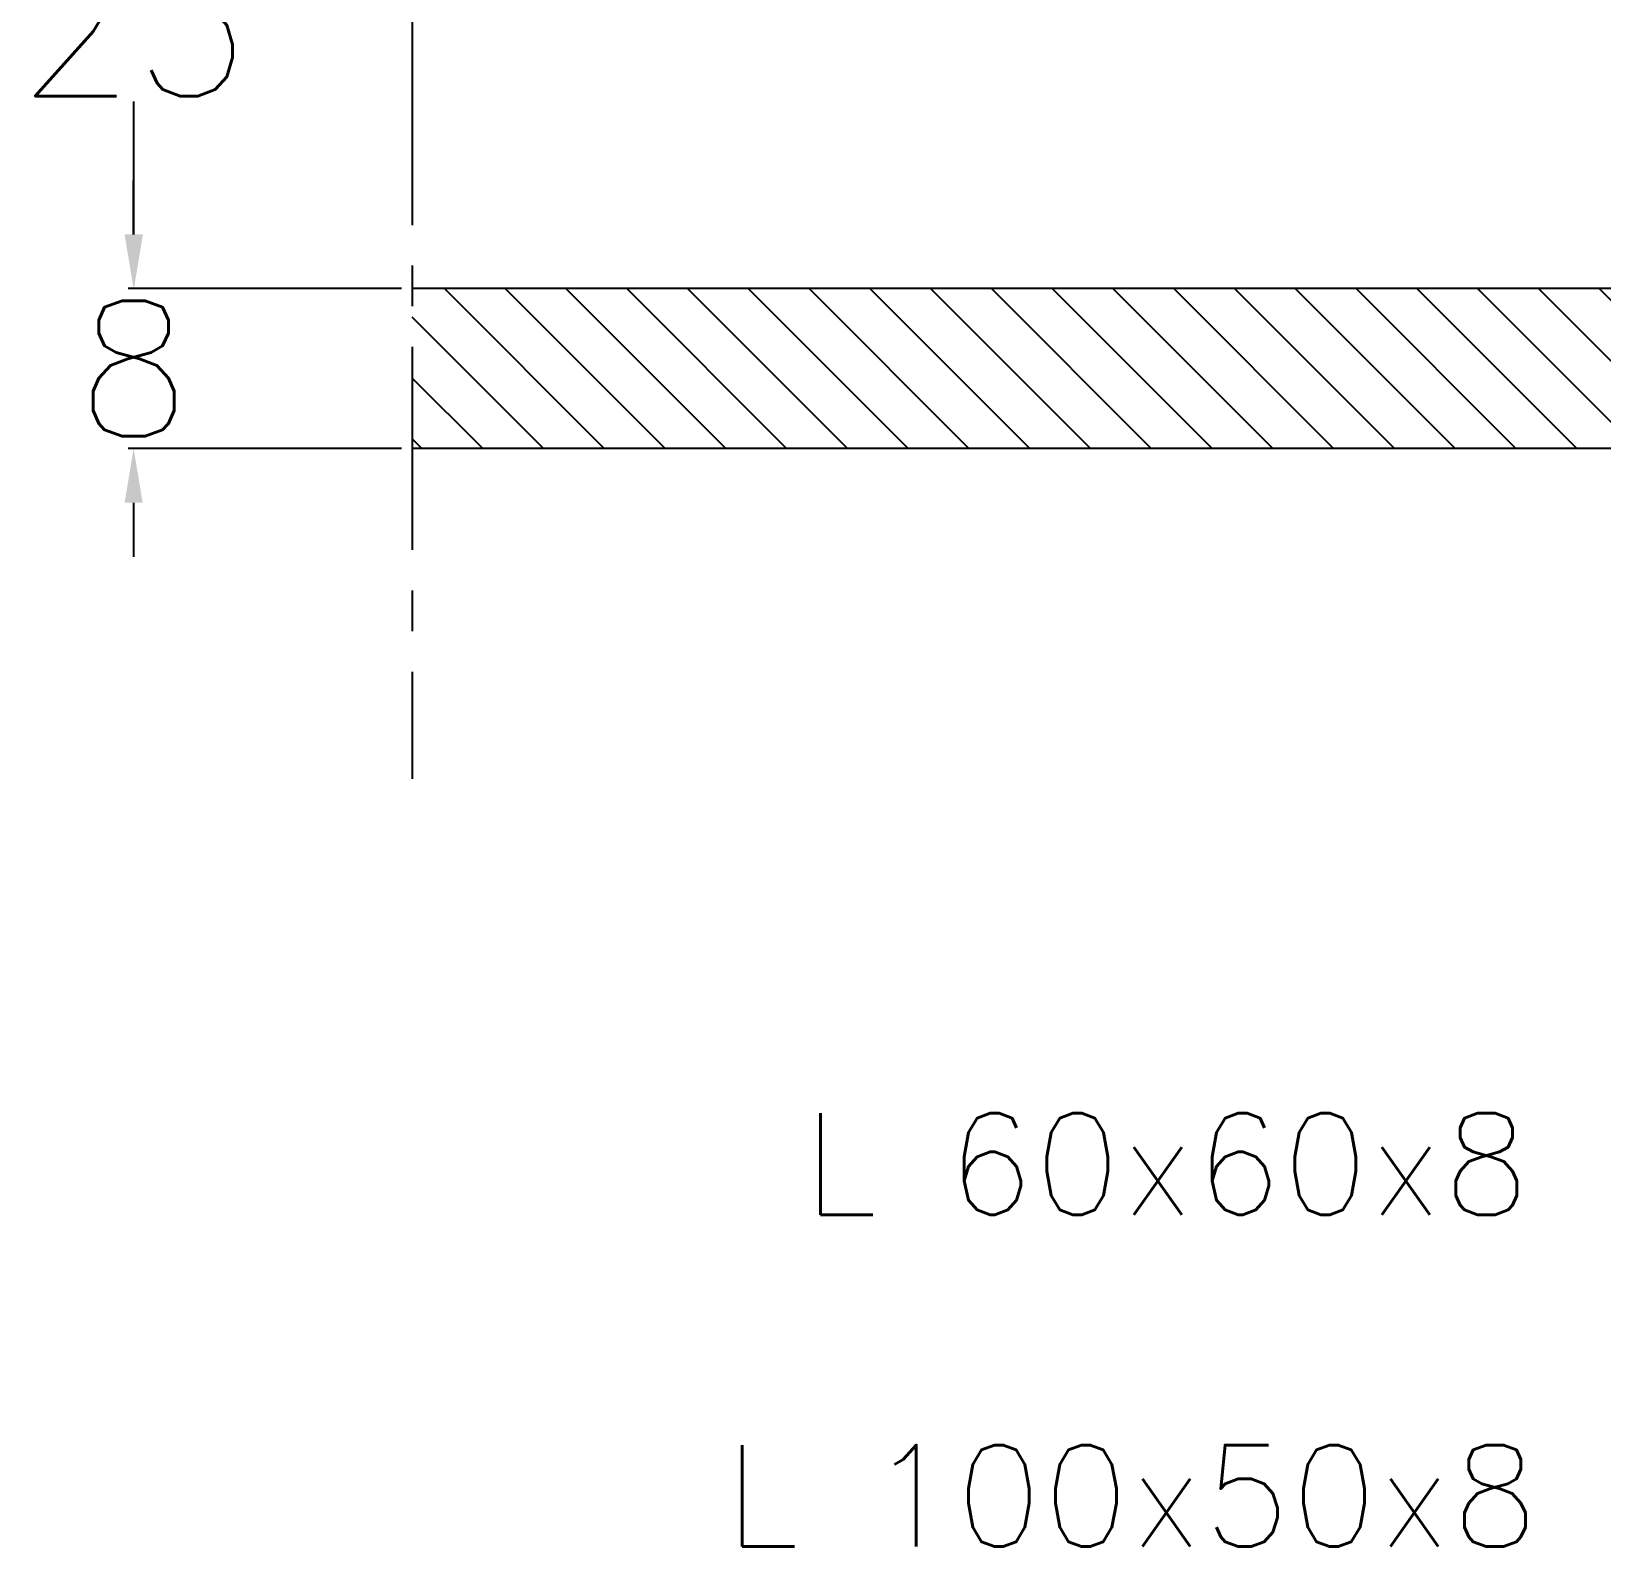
# Model space of a CAD drawing. Header units: metres. Extents: x 444 to 3227, y -3167 to -392.
# Drawn here: x 992.16 to 1021.16, y -2120.9 to -2092.92 of the extents above; entities that cross this region are included whole.
import ezdxf

# ---------------------------------------------------------------- set-up
doc = ezdxf.new("R2010")
doc.units = ezdxf.units.M
doc.linetypes.add('CENTERX2', pattern=[4, 2.5, -0.5, 0.5, -0.5])
doc.layers.get('DEFPOINTS').update_dxf_attribs({"linetype": 'CONTINUOUS'})
for name, color, linetype in [('BANGUNAN', 7, 'CONTINUOUS'), ('DIMENSI', 7, 'CONTINUOUS'), ('TEX', 7, 'CONTINUOUS')]:
    doc.layers.add(name, color=color, linetype=linetype)
doc.styles.get("Standard").update_dxf_attribs({"font": 'Simplex.shx', "height": 2.5})
doc.dimstyles.new('Skala 50', dxfattribs={"dimtxt": 0.2, "dimasz": 1, "dimexe": 0.1, "dimexo": 0.2, "dimgap": 0.1, "dimtad": 3, "dimtih": 1, "dimtoh": 1, "dimlfac": 0.5, "dimzin": 0, "dimdsep": 46, "dimtxsty": 'Standard', "dimcen": 0.05, "dimclrd": 8, "dimclre": 8, "dimclrt": 10, "dimadec": 0, "dimazin": 0, "dimtfac": 1, "dimtofl": 0, "dimtmove": 0, "dimatfit": 3, "dimfxl": 1, "dimtolj": 1, "dimtzin": 0, "dimarcsym": 0})

# ---------------------------------------------------------------- blocks, each defined once
blk = doc.blocks.new('*D342')
at = {"layer": 'DEFPOINTS', "color": 0}
for p in [(999.196, -2088.055), (994.055, -2097.668), (999.196, -2097.668)]:
    blk.add_point(p, dxfattribs=at)
at = {"layer": 'DIMENSI', "color": 8, "lineweight": -2}
for p, q in [((998.996, -2088.055), (993.955, -2088.055)), ((994.055, -2089.055), (994.055, -2091.511)), ((994.055, -2096.668), (994.055, -2094.211)), ((998.996, -2097.668), (993.955, -2097.668))]:
    blk.add_line(p, q, dxfattribs=at)
at = {"layer": 'DIMENSI', "color": 8}
for points in [[(993.888, -2089.055), (994.222, -2089.055), (994.055, -2088.055)], [(993.888, -2096.668), (994.222, -2096.668), (994.055, -2097.668)]]:
    blk.add_solid(points, dxfattribs=at)
at = {"layer": 'DIMENSI', "color": 10, "insert": (994.055, -2092.861), "char_height": 2.5, "attachment_point": 5}
blk.add_mtext('\\A1;25', dxfattribs=at)
blk = doc.blocks.new('*D343')
at = {"layer": 'DEFPOINTS', "color": 0}
for p in [(999.196, -2097.668), (994.05, -2100.621), (999.196, -2100.621)]:
    blk.add_point(p, dxfattribs=at)
at = {"layer": 'DIMENSI', "color": 8, "lineweight": -2}
for p, q in [((994.05, -2096.668), (994.05, -2095.668)), ((998.996, -2097.668), (993.95, -2097.668)), ((998.996, -2100.621), (993.95, -2100.621)), ((994.05, -2101.621), (994.05, -2102.621))]:
    blk.add_line(p, q, dxfattribs=at)
at = {"layer": 'DIMENSI', "color": 8}
for points in [[(993.883, -2096.668), (994.217, -2096.668), (994.05, -2097.668)], [(993.883, -2101.621), (994.217, -2101.621), (994.05, -2100.621)]]:
    blk.add_solid(points, dxfattribs=at)
at = {"layer": 'DIMENSI', "color": 10, "insert": (994.05, -2099.144), "char_height": 2.5, "attachment_point": 5}
blk.add_mtext('\\A1;8', dxfattribs=at)

msp = doc.modelspace()

# ---------------------------------------------------------------- hatches: boundary and pattern name
at = {"layer": 'BANGUNAN'}
h = msp.add_hatch(dxfattribs=at)
h.set_pattern_fill('ANSI31', color=1, scale=0.25, angle=90, style=0)
h.set_pattern_definition([(135, (-579.126, 643.0665), (-0.561266, -0.561266), [])])
h.paths.add_polyline_path([(1026.75201, -2088.05503), (1026.75201, -2085.10183), (999.1958, -2085.10183), (999.1958, -2088.05503)])
h.paths.add_polyline_path([(1026.75201, -2100.62072), (1026.75201, -2097.66752), (999.1958, -2097.66752), (999.1958, -2100.62072)])

# ---------------------------------------------------------------- linework, layer by layer
at = {"layer": 'BANGUNAN', "color": 2, "linetype": 'CENTERX2', "ltscale": 1.5}
msp.add_line((999.1958, -2080.74317), (999.1958, -2106.7217), dxfattribs=at)
at = {"layer": 'DIMENSI', "color": 2}
for p, q in [((1026.75201, -2097.66752), (999.1958, -2097.66752)), ((1026.75201, -2100.62072), (999.1958, -2100.62072))]:
    msp.add_line(p, q, dxfattribs=at)

# ---------------------------------------------------------------- texts
at = {"layer": 'TEX', "color": 2}
for s, p in [('L 60x60x8', (1006.41677, -2114.77328)), ('     L 100x50x8', (997.98002, -2120.9004))]:
    msp.add_text(s, height=1.875, dxfattribs=at).set_placement(p)

# ---------------------------------------------------------------- dimensions: what is measured, and where the dimension line sits
at = {"layer": 'DIMENSI', "color": 2}
for base, p1, p2, text, picture, middle in [((994.05484, -2097.66752), (999.1958, -2088.05503), (999.1958, -2097.66752), '25', '*D342', (994.05484, -2092.86128)), ((994.04997, -2100.62072), (999.1958, -2097.66752), (999.1958, -2100.62072), '8', '*D343', (994.04997, -2099.14412))]:
    dim = msp.add_linear_dim(base=base, p1=p1, p2=p2, angle=90, text=text, dimstyle='Skala 50', override={"dimtad": 0}, dxfattribs=at)
    dim.commit()
    dim.dimension.update_dxf_attribs({"geometry": picture, "text_midpoint": middle})

doc.saveas('drawing.dxf')
